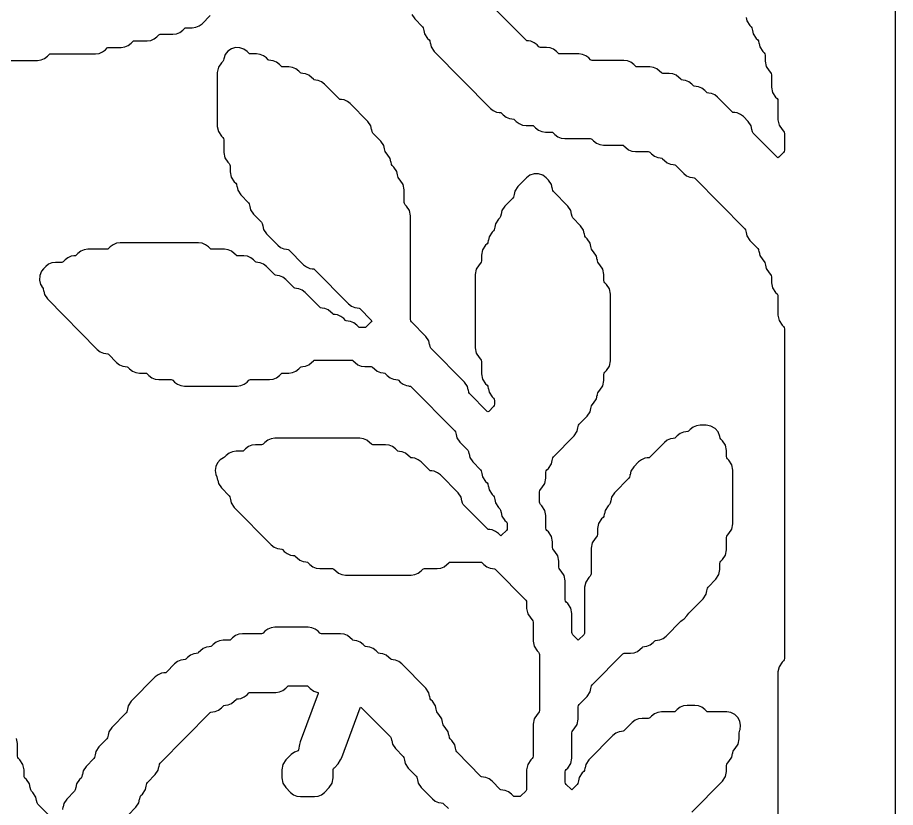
# Model space of a CAD drawing. Header units: millimetres. Extents: x 2 to 65, y 2 to 128.
# Drawn here: x 33.63 to 65.27, y 71.07 to 99.53 of the extents above; entities that cross this region are included whole.
import ezdxf

# ---------------------------------------------------------------- set-up
doc = ezdxf.new("R2010")
doc.units = ezdxf.units.MM
doc.layers.add('CUT', color=1, linetype='Continuous')

msp = doc.modelspace()

# ---------------------------------------------------------------- linework, layer by layer
at = {"layer": 'CUT'}
msp.add_lwpolyline([(44.134, 2), (52.134, 2), (52.134, 5), (65.2679, 5), (65.2679, 125), (52.134, 125), (52.134, 128), (44.134, 128), (44.134, 125), (23.134, 125), (23.134, 128), (15.134, 128), (15.134, 125), (2, 125), (2, 5), (15.134, 5), (15.134, 2), (23.134, 2), (23.134, 5), (44.134, 5)], close=True, dxfattribs=at)
for points in [[(59.8878, 99.537), (59.9122, 99.4137), (60.0191, 99.2522), (60.0725, 99.1983), (60.0979, 99.1599), (60.1163, 99.0667), (60.1201, 99.0674), (60.1444, 98.9441), (60.2514, 98.7826), (60.3047, 98.7287), (60.3301, 98.6902), (60.3485, 98.5971), (60.3523, 98.5978), (60.3766, 98.4745), (60.4836, 98.313), (60.5369, 98.2591), (60.5624, 98.2206), (60.5713, 98.1754), (60.5713, 97.9602), (60.6088, 97.7701), (60.7158, 97.6086), (60.7691, 97.5547), (60.7946, 97.5162), (60.8035, 97.471), (60.8035, 97.021), (60.841, 96.8309), (60.948, 96.6694), (61.0013, 96.6155), (61.0268, 96.577), (61.0357, 96.5318), (61.0357, 95.847), (61.0733, 95.6569), (61.1802, 95.4954), (61.2336, 95.4415), (61.259, 95.403), (61.2679, 95.3578), (61.2679, 94.7512), (61.259, 94.706), (61.2336, 94.6675), (61.0636, 94.4957), (61.0357, 94.4752), (61.0079, 94.4957), (60.1412, 95.3719), (60.1158, 95.4104), (60.0974, 95.5036), (60.0937, 95.5028), (60.0693, 95.6261), (59.9624, 95.7876), (59.7892, 95.9627), (59.6853, 96.0432), (59.564, 96.0938), (59.4758, 96.1055), (59.4759, 96.1068), (59.4119, 96.1153), (59.387, 96.1346), (58.8603, 96.6671), (58.7564, 96.7476), (58.6351, 96.7982), (58.5469, 96.8099), (58.547, 96.8112), (58.4831, 96.8197), (58.4581, 96.839), (58.3959, 96.9019), (58.292, 96.9824), (58.1707, 97.033), (58.0824, 97.0447), (58.0826, 97.046), (58.0186, 97.0545), (57.9937, 97.0738), (57.9314, 97.1367), (57.8275, 97.2172), (57.7062, 97.2678), (57.618, 97.2795), (57.6182, 97.2808), (57.5542, 97.2893), (57.5292, 97.3086), (57.467, 97.3715), (57.3631, 97.452), (57.2418, 97.5026), (57.1115, 97.5199), (56.8888, 97.5199), (56.8575, 97.5241), (56.8326, 97.5434), (56.7704, 97.6063), (56.6665, 97.6868), (56.5452, 97.7374), (56.4149, 97.7547), (55.9599, 97.7547), (55.9287, 97.7589), (55.9037, 97.7782), (55.8415, 97.8411), (55.7376, 97.9216), (55.6163, 97.9722), (55.486, 97.9895), (54.3344, 97.9895), (54.3031, 97.9937), (54.2782, 98.013), (54.216, 98.0759), (54.112, 98.1564), (53.9908, 98.207), (53.8605, 98.2243), (53.1733, 98.2243), (53.142, 98.2285), (53.1171, 98.2478), (53.0549, 98.3107), (52.951, 98.3912), (52.8297, 98.4418), (52.6994, 98.4591), (52.4767, 98.4591), (52.4454, 98.4633), (52.4204, 98.4826), (52.3582, 98.5455), (52.2543, 98.626), (52.133, 98.6766), (52.0448, 98.6883), (52.0449, 98.6896), (51.9809, 98.6981), (51.956, 98.7174), (50.1559, 100.5376)], [(47.8368, 99.6485), (47.9438, 99.487), (48.2293, 99.1983), (48.2548, 99.1599), (48.2732, 99.0667), (48.2769, 99.0674), (48.3013, 98.9441), (48.4082, 98.7826), (48.4616, 98.7287), (48.487, 98.6902), (48.5054, 98.5971), (48.5091, 98.5978), (48.5335, 98.4745), (48.6404, 98.313), (50.6714, 96.2595), (50.7753, 96.179), (50.8966, 96.1284), (50.9848, 96.1167), (50.9846, 96.1154), (51.0486, 96.107), (51.0736, 96.0876), (51.1358, 96.0247), (51.2397, 95.9442), (51.361, 95.8936), (51.4492, 95.8819), (51.4491, 95.8806), (51.5131, 95.8722), (51.538, 95.8528), (51.6002, 95.7899), (51.7041, 95.7094), (51.8254, 95.6588), (51.9557, 95.6415), (52.1784, 95.6415), (52.2097, 95.6374), (52.2346, 95.618), (52.2969, 95.5551), (52.4008, 95.4746), (52.5221, 95.424), (52.6524, 95.4067), (52.8751, 95.4067), (52.9064, 95.4026), (52.9313, 95.3832), (52.9935, 95.3203), (53.0974, 95.2398), (53.2187, 95.1892), (53.349, 95.1719), (54.2684, 95.1719), (54.2997, 95.1678), (54.3246, 95.1484), (54.3868, 95.0855), (54.4908, 95.005), (54.612, 94.9544), (54.7423, 94.9371), (55.4295, 94.9371), (55.4608, 94.933), (55.4857, 94.9136), (55.5479, 94.8507), (55.6518, 94.7702), (55.7731, 94.7196), (55.9034, 94.7023), (56.3584, 94.7023), (56.3896, 94.6982), (56.4146, 94.6788), (56.4768, 94.6159), (56.5807, 94.5354), (56.702, 94.4848), (56.7902, 94.4731), (56.7901, 94.4718), (56.8541, 94.4634), (56.879, 94.444), (56.9412, 94.3811), (57.0452, 94.3006), (57.1664, 94.25), (57.2547, 94.2383), (57.2545, 94.237), (57.3185, 94.2286), (57.3434, 94.2092), (57.6379, 93.9115), (57.7418, 93.831), (57.8631, 93.7804), (57.9513, 93.7687), (57.9512, 93.7674), (58.0152, 93.759), (58.0401, 93.7396), (59.8403, 91.9195), (59.8657, 91.881), (59.8841, 91.7878), (59.8878, 91.7886), (59.9122, 91.6653), (60.0191, 91.5038), (60.3047, 91.2151), (60.3301, 91.1766), (60.3485, 91.0834), (60.3523, 91.0842), (60.3766, 90.9609), (60.4836, 90.7994), (60.5369, 90.7455), (60.5624, 90.707), (60.5808, 90.6138), (60.5845, 90.6146), (60.6088, 90.4913), (60.7158, 90.3298), (60.7691, 90.2759), (60.7946, 90.2374), (60.8035, 90.1922), (60.8035, 89.977), (60.841, 89.7869), (60.948, 89.6254), (61.0013, 89.5715), (61.0268, 89.533), (61.0357, 89.4878), (61.0357, 88.803), (61.0733, 88.6129), (61.1802, 88.4514), (61.2336, 88.3974), (61.259, 88.359), (61.2679, 88.3138), (61.2679, 76.4367), (61.259, 76.3915), (61.2336, 76.3531), (61.1802, 76.2991), (61.0733, 76.1376), (61.0357, 75.9476), (61.0357, 67.9839)], [(32.0414, 97.9895), (34.3541, 97.9895), (34.4844, 98.0068), (34.6057, 98.0574), (34.7096, 98.1379), (34.7719, 98.2009), (34.7968, 98.2202), (34.8281, 98.2243), (36.4441, 98.2243), (36.5744, 98.2416), (36.6957, 98.2922), (36.7996, 98.3727), (36.8618, 98.4357), (36.8868, 98.455), (36.918, 98.4591), (37.373, 98.4591), (37.5033, 98.4764), (37.6246, 98.527), (37.7285, 98.6075), (37.7907, 98.6705), (37.8156, 98.6898), (37.8469, 98.6939), (38.3018, 98.6939), (38.4321, 98.7112), (38.5534, 98.7618), (38.6573, 98.8423), (38.7196, 98.9053), (38.7445, 98.9246), (38.7758, 98.9287), (39.2307, 98.9287), (39.361, 98.946), (39.4823, 98.9966), (39.5862, 99.0771), (39.6484, 99.1401), (39.6734, 99.1594), (39.7047, 99.1635), (39.9274, 99.1635), (40.0577, 99.1808), (40.179, 99.2314), (40.2829, 99.3119), (40.5773, 99.6097)], [(57.9314, 70.901), (59.0335, 72.0153), (59.1405, 72.1769), (59.178, 72.3669), (59.178, 72.5821), (59.1869, 72.6274), (59.2124, 72.6658), (59.2657, 72.7197), (59.3727, 72.8813), (59.397, 73.0045), (59.4007, 73.0038), (59.4191, 73.097), (59.4446, 73.1354), (59.4979, 73.1893), (59.6049, 73.3509), (59.6424, 73.5409), (59.6424, 73.7561), (59.6617, 73.8538), (59.6704, 73.8727), (59.6892, 74.0249), (59.661, 74.1757), (59.5884, 74.3108), (59.4783, 74.4176), (59.341, 74.4859), (59.1894, 74.5094), (58.5143, 74.5094), (58.4831, 74.5136), (58.4581, 74.5329), (58.3959, 74.5958), (58.292, 74.6763), (58.1707, 74.727), (58.0404, 74.7442), (57.7612, 74.7442), (57.6309, 74.727), (57.5096, 74.6763), (57.4057, 74.5958), (57.3434, 74.5329), (57.3185, 74.5136), (57.2872, 74.5094), (56.8323, 74.5094), (56.702, 74.4922), (56.5807, 74.4415), (56.4768, 74.361), (56.4146, 74.2981), (56.3896, 74.2788), (56.3584, 74.2746), (56.1357, 74.2746), (56.0054, 74.2574), (55.8841, 74.2067), (55.7802, 74.1262), (55.4857, 73.8285), (55.4608, 73.8092), (55.3968, 73.8007), (55.3969, 73.7995), (55.3087, 73.7878), (55.1874, 73.7371), (55.0835, 73.6566), (54.2137, 72.7771), (54.1067, 72.6156), (54.0824, 72.4924), (54.0787, 72.4931), (54.0603, 72.3999), (54.0348, 72.3615), (53.9815, 72.3075), (53.8745, 72.146), (53.8502, 72.0228), (53.8464, 72.0235), (53.828, 71.9303), (53.8026, 71.8919), (53.6326, 71.72), (53.6047, 71.6996), (53.5769, 71.72), (53.4069, 71.8919), (53.3815, 71.9303), (53.3725, 71.9755), (53.3725, 72.3473), (53.3815, 72.3926), (53.4069, 72.431), (53.4602, 72.4849), (53.5672, 72.6465), (53.6047, 72.8365), (53.6047, 73.7561), (53.6137, 73.8014), (53.6391, 73.8398), (53.6925, 73.8937), (53.7994, 74.0553), (53.837, 74.2453), (53.837, 74.6953), (53.8459, 74.7406), (53.8713, 74.779), (54.1569, 75.0677), (54.2639, 75.2293), (54.2882, 75.3525), (54.2919, 75.3518), (54.3103, 75.445), (54.3358, 75.4834), (55.4393, 76.5992), (55.4642, 76.6185), (55.4955, 76.6226), (55.7182, 76.6226), (55.8485, 76.6399), (55.9698, 76.6906), (56.0737, 76.771), (56.1359, 76.834), (56.1609, 76.8533), (56.2249, 76.8618), (56.2247, 76.863), (56.3129, 76.8747), (56.4342, 76.9254), (56.5381, 77.0058), (56.6004, 77.0688), (56.6253, 77.0881), (56.6893, 77.0966), (56.6891, 77.0978), (56.7774, 77.1095), (56.8987, 77.1602), (57.0026, 77.2407), (57.5292, 77.7732), (57.5819, 77.814), (57.6555, 77.8584), (57.7539, 77.9678), (57.8191, 78.0662), (58.3368, 78.5897), (58.4438, 78.7513), (58.4681, 78.8745), (58.4719, 78.8738), (58.4903, 78.967), (58.5157, 79.0054), (58.8013, 79.2941), (58.9082, 79.4557), (58.9458, 79.6457), (58.9458, 79.861), (58.9547, 79.9062), (58.9801, 79.9446), (59.0335, 79.9986), (59.1405, 80.1601), (59.178, 80.3501), (59.178, 80.8002), (59.1869, 80.8454), (59.2124, 80.8838), (59.2657, 80.9378), (59.3727, 81.0993), (59.4102, 81.2893), (59.4102, 83.2264), (59.3727, 83.4164), (59.2657, 83.578), (59.2124, 83.6319), (59.1869, 83.6703), (59.178, 83.7156), (59.178, 83.9308), (59.1405, 84.1208), (59.0335, 84.2824), (58.9801, 84.3363), (58.9547, 84.3747), (58.9423, 84.4375), (58.8809, 84.5973), (58.7692, 84.727), (58.6204, 84.8114), (58.4518, 84.8407), (58.2256, 84.8407), (58.0953, 84.8234), (57.974, 84.7728), (57.8701, 84.6923), (57.8079, 84.6293), (57.7829, 84.61), (57.719, 84.6015), (57.7191, 84.6003), (57.6309, 84.5886), (57.5096, 84.538), (57.4057, 84.4575), (57.3434, 84.3945), (57.3185, 84.3752), (57.2545, 84.3667), (57.2547, 84.3655), (57.1664, 84.3538), (57.0452, 84.3032), (56.9412, 84.2227), (56.4146, 83.6901), (56.3896, 83.6708), (56.3256, 83.6623), (56.3258, 83.6611), (56.2376, 83.6494), (56.1163, 83.5988), (56.0124, 83.5183), (55.8392, 83.3432), (55.7322, 83.1816), (55.7079, 83.0584), (55.7042, 83.0591), (55.6858, 82.9659), (55.6603, 82.9275), (55.1426, 82.404), (55.0356, 82.2424), (55.0113, 82.1192), (55.0075, 82.1199), (54.9891, 82.0267), (54.9637, 81.9883), (54.9103, 81.9344), (54.8034, 81.7728), (54.779, 81.6496), (54.7753, 81.6503), (54.7569, 81.5571), (54.7315, 81.5187), (54.6781, 81.4648), (54.5712, 81.3032), (54.5336, 81.1132), (54.5336, 80.898), (54.5247, 80.8527), (54.4992, 80.8143), (54.4459, 80.7604), (54.3389, 80.5988), (54.3014, 80.4088), (54.3014, 79.4891), (54.2925, 79.4439), (54.267, 79.4055), (54.2137, 79.3516), (54.1067, 79.19), (54.0692, 79), (54.0692, 77.3759), (54.0603, 77.3307), (54.0348, 77.2923), (53.8648, 77.1204), (53.837, 77.1), (53.8091, 77.1204), (53.6391, 77.2923), (53.6137, 77.3307), (53.6047, 77.3759), (53.6047, 78.0608), (53.5672, 78.2508), (53.4602, 78.4124), (53.4069, 78.4663), (53.3815, 78.5047), (53.3725, 78.5499), (53.3725, 79.2348), (53.335, 79.4248), (53.228, 79.5864), (53.1747, 79.6403), (53.1492, 79.6787), (53.1403, 79.7239), (53.1403, 79.9392), (53.1028, 80.1292), (52.9958, 80.2908), (52.9425, 80.3447), (52.917, 80.3831), (52.9081, 80.4284), (52.9081, 80.6436), (52.8706, 80.8336), (52.7636, 80.9952), (52.7103, 81.0491), (52.6848, 81.0875), (52.6759, 81.1328), (52.6759, 81.5828), (52.6383, 81.7728), (52.5314, 81.9344), (52.478, 81.9883), (52.4526, 82.0267), (52.4437, 82.072), (52.4437, 82.4438), (52.4526, 82.489), (52.478, 82.5274), (52.5314, 82.5814), (52.6383, 82.7429), (52.6759, 82.933), (52.6759, 83.1482), (52.6848, 83.1934), (52.7103, 83.2318), (52.7636, 83.2858), (52.8706, 83.4473), (52.8949, 83.5705), (52.8986, 83.5698), (52.917, 83.663), (52.9425, 83.7014), (53.6925, 84.4598), (53.7994, 84.6213), (53.8238, 84.7445), (53.8275, 84.7438), (53.8459, 84.837), (53.8713, 84.8754), (54.1569, 85.1642), (54.2639, 85.3257), (54.2882, 85.4489), (54.2919, 85.4482), (54.3103, 85.5414), (54.3358, 85.5798), (54.3891, 85.6338), (54.4961, 85.7953), (54.5204, 85.9185), (54.5241, 85.9178), (54.5426, 86.011), (54.568, 86.0494), (54.6213, 86.1034), (54.7283, 86.2649), (54.7658, 86.455), (54.7658, 86.6702), (54.7748, 86.7154), (54.8002, 86.7538), (54.8536, 86.8078), (54.9605, 86.9693), (54.9981, 87.1594), (54.9981, 89.566), (54.9605, 89.7561), (54.8536, 89.9176), (54.8002, 89.9715), (54.7748, 90.01), (54.7658, 90.0552), (54.7658, 90.2704), (54.7283, 90.4605), (54.6213, 90.622), (54.568, 90.6759), (54.5426, 90.7144), (54.5241, 90.8076), (54.5204, 90.8068), (54.4961, 90.9301), (54.3891, 91.0916), (54.3358, 91.1455), (54.3103, 91.184), (54.2919, 91.2772), (54.2882, 91.2764), (54.2639, 91.3997), (54.1569, 91.5612), (54.1036, 91.6151), (54.0781, 91.6536), (54.0597, 91.7468), (54.056, 91.746), (54.0316, 91.8693), (53.9247, 92.0308), (53.6391, 92.3195), (53.6137, 92.358), (53.5953, 92.4512), (53.5916, 92.4504), (53.5672, 92.5737), (53.4602, 92.7352), (52.9425, 93.2587), (52.917, 93.2972), (52.8986, 93.3904), (52.8949, 93.3896), (52.8706, 93.5129), (52.7636, 93.6744), (52.683, 93.7558), (52.556, 93.849), (52.4063, 93.898), (52.2488, 93.898), (52.0991, 93.849), (51.972, 93.7558), (51.6593, 93.4396), (51.5523, 93.2781), (51.528, 93.1548), (51.5243, 93.1556), (51.5059, 93.0624), (51.4804, 93.0239), (51.1948, 92.7352), (51.0879, 92.5737), (51.0635, 92.4504), (51.0598, 92.4512), (51.0414, 92.358), (51.016, 92.3195), (50.9626, 92.2656), (50.8557, 92.1041), (50.8313, 91.9808), (50.8276, 91.9816), (50.8092, 91.8884), (50.7837, 91.8499), (50.7304, 91.796), (50.6234, 91.6345), (50.5991, 91.5112), (50.5954, 91.512), (50.577, 91.4188), (50.5515, 91.3803), (50.4982, 91.3264), (50.3912, 91.1649), (50.3537, 90.9748), (50.3537, 90.7596), (50.3448, 90.7144), (50.3193, 90.6759), (50.266, 90.622), (50.159, 90.4605), (50.1215, 90.2704), (50.1215, 87.629), (50.159, 87.4389), (50.266, 87.2774), (50.3193, 87.2234), (50.3448, 87.185), (50.3537, 87.1398), (50.3537, 86.6898), (50.3912, 86.4997), (50.4982, 86.3382), (50.5515, 86.2842), (50.577, 86.2458), (50.5954, 86.1526), (50.5991, 86.1533), (50.6234, 86.0301), (50.7304, 85.8686), (50.7837, 85.8146), (50.8092, 85.7762), (50.8181, 85.731), (50.8181, 85.594), (50.8092, 85.5487), (50.7837, 85.5103), (50.6138, 85.3384), (50.5859, 85.318), (50.558, 85.3384), (49.9236, 85.9799), (49.8982, 86.0183), (49.8798, 86.1115), (49.8761, 86.1108), (49.8517, 86.2341), (49.7448, 86.3956), (48.5303, 87.6235), (48.5049, 87.662), (48.4865, 87.7551), (48.4827, 87.7544), (48.4584, 87.8777), (48.3514, 88.0392), (47.8337, 88.5627), (47.8082, 88.6012), (47.7993, 88.6464), (47.7993, 92.3836), (47.7618, 92.5737), (47.6548, 92.7352), (47.6015, 92.7891), (47.576, 92.8276), (47.5671, 92.8728), (47.5671, 93.3228), (47.5295, 93.5129), (47.4226, 93.6744), (47.3692, 93.7283), (47.3438, 93.7668), (47.3254, 93.86), (47.3217, 93.8592), (47.2973, 93.9825), (47.1904, 94.144), (47.137, 94.1979), (47.1116, 94.2364), (47.0932, 94.3296), (47.0894, 94.3288), (47.0651, 94.4521), (46.9581, 94.6136), (46.9048, 94.6675), (46.8793, 94.706), (46.8609, 94.7992), (46.8572, 94.7984), (46.8329, 94.9217), (46.7259, 95.0832), (46.4404, 95.3719), (46.4149, 95.4104), (46.3965, 95.5036), (46.3928, 95.5028), (46.3684, 95.6261), (46.2615, 95.7876), (45.6239, 96.4323), (45.52, 96.5128), (45.3987, 96.5634), (45.3104, 96.5751), (45.3106, 96.5764), (45.2466, 96.5849), (45.2217, 96.6042), (44.695, 97.1367), (44.5911, 97.2172), (44.4698, 97.2678), (44.3816, 97.2795), (44.3817, 97.2808), (44.3177, 97.2893), (44.2928, 97.3086), (44.2306, 97.3715), (44.1267, 97.452), (44.0054, 97.5026), (43.9171, 97.5143), (43.9173, 97.5156), (43.8533, 97.5241), (43.8284, 97.5434), (43.7661, 97.6063), (43.6622, 97.6868), (43.5409, 97.7374), (43.4106, 97.7547), (43.1879, 97.7547), (43.1567, 97.7589), (43.1317, 97.7782), (43.0695, 97.8411), (42.9656, 97.9216), (42.8443, 97.9722), (42.756, 97.9839), (42.7562, 97.9852), (42.6922, 97.9937), (42.6673, 98.013), (42.605, 98.0759), (42.5011, 98.1564), (42.3798, 98.207), (42.2495, 98.2243), (42.0268, 98.2243), (41.9956, 98.2285), (41.9706, 98.2478), (41.9134, 98.3056), (41.7895, 98.3972), (41.6435, 98.4466), (41.4893, 98.4493), (41.3417, 98.4048), (41.2147, 98.3175), (41.1202, 98.1957), (41.0674, 98.0509), (41.056, 97.9932), (41.0306, 97.9548), (40.9772, 97.9008), (40.8703, 97.7393), (40.8327, 97.5492), (40.8327, 95.6122), (40.8703, 95.4221), (40.9772, 95.2606), (41.0306, 95.2067), (41.056, 95.1682), (41.065, 95.123), (41.065, 94.673), (41.1025, 94.4829), (41.2095, 94.3214), (41.2628, 94.2675), (41.2882, 94.229), (41.2972, 94.1838), (41.2972, 93.9686), (41.3347, 93.7785), (41.4417, 93.617), (41.495, 93.5631), (41.5205, 93.5246), (41.5389, 93.4314), (41.5426, 93.4322), (41.5669, 93.3089), (41.6739, 93.1474), (41.9594, 92.8587), (41.9849, 92.8202), (42.0033, 92.727), (42.007, 92.7278), (42.0314, 92.6045), (42.1383, 92.443), (42.4239, 92.1543), (42.4493, 92.1158), (42.4677, 92.0226), (42.4715, 92.0234), (42.4958, 91.9001), (42.6028, 91.7386), (43.0081, 91.3287), (43.1121, 91.2482), (43.2334, 91.1976), (43.3216, 91.1859), (43.3214, 91.1846), (43.3854, 91.1761), (43.4103, 91.1568), (43.937, 90.6243), (44.0409, 90.5438), (44.1622, 90.4932), (44.2505, 90.4815), (44.2503, 90.4802), (44.3143, 90.4717), (44.3392, 90.4524), (45.5626, 89.2155), (45.6665, 89.135), (45.7878, 89.0844), (45.876, 89.0727), (45.8758, 89.0714), (45.9398, 89.0629), (45.9648, 89.0436), (46.3785, 88.6253), (46.3985, 88.5975), (46.3785, 88.5697), (46.197, 88.3861), (46.172, 88.3668), (46.1408, 88.3627), (45.9745, 88.3627), (45.9433, 88.3668), (45.9183, 88.3861), (45.8561, 88.4491), (45.7522, 88.5296), (45.6309, 88.5802), (45.5427, 88.5919), (45.5428, 88.5931), (45.4788, 88.6016), (45.4539, 88.6209), (45.3917, 88.6839), (45.2878, 88.7644), (45.1665, 88.815), (45.0782, 88.8267), (45.0784, 88.8279), (45.0144, 88.8364), (44.9895, 88.8558), (44.9272, 88.9187), (44.8233, 88.9992), (44.702, 89.0498), (44.6138, 89.0615), (44.614, 89.0627), (44.55, 89.0712), (44.525, 89.0906), (43.9984, 89.6231), (43.8944, 89.7036), (43.7731, 89.7542), (43.6849, 89.7659), (43.6851, 89.7672), (43.6211, 89.7756), (43.5962, 89.795), (43.3017, 90.0927), (43.1978, 90.1732), (43.0765, 90.2238), (42.9883, 90.2355), (42.9884, 90.2368), (42.9244, 90.2452), (42.8995, 90.2646), (42.605, 90.5623), (42.5011, 90.6428), (42.3798, 90.6934), (42.2916, 90.7051), (42.2918, 90.7064), (42.2278, 90.7148), (42.2028, 90.7342), (42.1406, 90.7971), (42.0367, 90.8776), (41.9154, 90.9282), (41.7851, 90.9455), (41.5624, 90.9455), (41.5311, 90.9496), (41.5062, 90.969), (41.444, 91.0319), (41.34, 91.1124), (41.2187, 91.163), (41.0884, 91.1803), (40.6335, 91.1803), (40.6023, 91.1844), (40.5773, 91.2038), (40.5151, 91.2667), (40.4112, 91.3472), (40.2899, 91.3978), (40.1596, 91.4151), (37.326, 91.4151), (37.1957, 91.3978), (37.0744, 91.3472), (36.9705, 91.2667), (36.9082, 91.2038), (36.8833, 91.1844), (36.852, 91.1803), (36.1649, 91.1803), (36.0346, 91.163), (35.9133, 91.1124), (35.8094, 91.0319), (35.7471, 90.969), (35.7222, 90.9496), (35.6582, 90.9412), (35.6584, 90.9399), (35.5701, 90.9282), (35.4489, 90.8776), (35.3449, 90.7971), (35.2827, 90.7342), (35.2578, 90.7148), (35.2265, 90.7107), (35.0038, 90.7107), (34.8735, 90.6934), (34.7522, 90.6428), (34.6483, 90.5623), (34.5628, 90.4759), (34.5676, 90.4712), (34.4976, 90.395), (34.4314, 90.2402), (34.4203, 90.0722), (34.4656, 89.9101), (34.5071, 89.8508), (34.5015, 89.847), (34.5539, 89.7678), (34.5723, 89.6746), (34.576, 89.6754), (34.6004, 89.5521), (34.7073, 89.3906), (36.506, 87.5719), (36.6099, 87.4914), (36.7312, 87.4408), (36.8195, 87.4291), (36.8193, 87.4278), (36.8833, 87.4193), (36.9082, 87.4), (37.2027, 87.1023), (37.3066, 87.0218), (37.4279, 86.9712), (37.5161, 86.9595), (37.516, 86.9582), (37.58, 86.9497), (37.6049, 86.9304), (37.6671, 86.8675), (37.771, 86.787), (37.8923, 86.7364), (38.0226, 86.7191), (38.2453, 86.7191), (38.2766, 86.7149), (38.3015, 86.6956), (38.3638, 86.6327), (38.4677, 86.5522), (38.589, 86.5016), (38.7193, 86.4843), (39.1742, 86.4843), (39.2055, 86.4801), (39.2304, 86.4608), (39.2927, 86.3979), (39.3966, 86.3174), (39.5179, 86.2668), (39.6482, 86.2495), (41.5529, 86.2495), (41.6832, 86.2668), (41.8045, 86.3174), (41.9084, 86.3979), (41.9706, 86.4608), (41.9956, 86.4801), (42.0268, 86.4843), (42.714, 86.4843), (42.8443, 86.5016), (42.9656, 86.5522), (43.0695, 86.6327), (43.1317, 86.6956), (43.1567, 86.7149), (43.1879, 86.7191), (43.4106, 86.7191), (43.5409, 86.7364), (43.6622, 86.787), (43.7661, 86.8675), (43.8284, 86.9304), (43.8533, 86.9497), (43.9173, 86.9582), (43.9171, 86.9595), (44.0054, 86.9712), (44.1267, 87.0218), (44.2306, 87.1023), (44.2928, 87.1652), (44.3177, 87.1845), (44.349, 87.1887), (45.6763, 87.1887), (45.7076, 87.1845), (45.7325, 87.1652), (45.7948, 87.1023), (45.8987, 87.0218), (46.02, 86.9712), (46.1503, 86.9539), (46.373, 86.9539), (46.4042, 86.9497), (46.4292, 86.9304), (46.4914, 86.8675), (46.5953, 86.787), (46.7166, 86.7364), (46.8049, 86.7247), (46.8047, 86.7234), (46.8687, 86.7149), (46.8936, 86.6956), (46.9559, 86.6327), (47.0598, 86.5522), (47.1811, 86.5016), (47.2693, 86.4899), (47.2691, 86.4886), (47.3331, 86.4801), (47.3581, 86.4608), (47.4203, 86.3979), (47.5242, 86.3174), (47.6455, 86.2668), (47.7337, 86.2551), (47.7336, 86.2538), (47.7976, 86.2453), (47.8225, 86.226), (49.3904, 84.6406), (49.4159, 84.6022), (49.4343, 84.509), (49.438, 84.5097), (49.4624, 84.3865), (49.5693, 84.225), (49.8549, 83.9362), (49.8803, 83.8978), (49.8987, 83.8046), (49.9024, 83.8053), (49.9268, 83.6821), (50.0338, 83.5206), (50.3193, 83.2318), (50.3448, 83.1934), (50.3632, 83.1002), (50.3669, 83.1009), (50.3912, 82.9777), (50.4982, 82.8162), (50.5515, 82.7622), (50.577, 82.7238), (50.5954, 82.6306), (50.5991, 82.6313), (50.6234, 82.5081), (50.7304, 82.3466), (50.7837, 82.2926), (50.8092, 82.2542), (50.8276, 82.161), (50.8313, 82.1617), (50.8557, 82.0385), (50.9626, 81.877), (51.016, 81.823), (51.0414, 81.7846), (51.0598, 81.6914), (51.0635, 81.6921), (51.0879, 81.5689), (51.1948, 81.4074), (51.2482, 81.3534), (51.2736, 81.315), (51.2826, 81.2698), (51.2826, 81.1328), (51.2736, 81.0875), (51.2482, 81.0491), (51.0782, 80.8772), (51.0503, 80.8568), (51.0225, 80.8772), (50.9649, 80.9355), (50.861, 81.0159), (50.7397, 81.0666), (50.6515, 81.0783), (50.6516, 81.0795), (50.5876, 81.088), (50.5627, 81.1073), (49.6914, 81.9883), (49.666, 82.0267), (49.6476, 82.1199), (49.6438, 82.1192), (49.6195, 82.2424), (49.5125, 82.404), (48.8749, 83.0487), (48.771, 83.1292), (48.6497, 83.1798), (48.5615, 83.1915), (48.5617, 83.1927), (48.4977, 83.2012), (48.4727, 83.2205), (48.1783, 83.5183), (48.0744, 83.5988), (47.9531, 83.6494), (47.8648, 83.6611), (47.865, 83.6623), (47.801, 83.6708), (47.7761, 83.6901), (47.7138, 83.7531), (47.6099, 83.8336), (47.4886, 83.8842), (47.4004, 83.8959), (47.4006, 83.8971), (47.3366, 83.9056), (47.3116, 83.9249), (47.2494, 83.9879), (47.1455, 84.0684), (47.0242, 84.119), (46.8939, 84.1363), (46.439, 84.1363), (46.4077, 84.1404), (46.3828, 84.1597), (46.3205, 84.2227), (46.2166, 84.3032), (46.0953, 84.3538), (45.965, 84.3711), (42.8992, 84.3711), (42.7689, 84.3538), (42.6476, 84.3032), (42.5437, 84.2227), (42.4815, 84.1597), (42.4565, 84.1404), (42.4253, 84.1363), (42.2026, 84.1363), (42.0723, 84.119), (41.951, 84.0684), (41.8471, 83.9879), (41.7848, 83.9249), (41.7599, 83.9056), (41.7286, 83.9015), (41.5059, 83.9015), (41.3756, 83.8842), (41.2543, 83.8336), (41.1504, 83.7531), (41.0882, 83.6901), (41.0608, 83.669), (40.9393, 83.5958), (40.8413, 83.4874), (40.7788, 83.3553), (40.7572, 83.2107), (40.7783, 83.0661), (40.8203, 82.9764), (40.8422, 82.8654), (40.8459, 82.8661), (40.8703, 82.7429), (40.9772, 82.5814), (41.2628, 82.2926), (41.2882, 82.2542), (41.3067, 82.161), (41.3104, 82.1617), (41.3347, 82.0385), (41.4417, 81.877), (42.7759, 80.5279), (42.8798, 80.4474), (43.0011, 80.3967), (43.0894, 80.385), (43.0892, 80.3838), (43.1532, 80.3753), (43.1781, 80.356), (43.2404, 80.2931), (43.3443, 80.2126), (43.4656, 80.1619), (43.5538, 80.1502), (43.5536, 80.149), (43.6176, 80.1405), (43.6426, 80.1212), (43.7048, 80.0583), (43.8087, 79.9778), (43.93, 79.9271), (44.0182, 79.9154), (44.0181, 79.9142), (44.0821, 79.9057), (44.107, 79.8864), (44.1692, 79.8235), (44.2731, 79.743), (44.3944, 79.6923), (44.5247, 79.6751), (44.9797, 79.6751), (45.0109, 79.6709), (45.0359, 79.6516), (45.0981, 79.5887), (45.202, 79.5082), (45.3233, 79.4575), (45.4536, 79.4403), (47.8228, 79.4403), (47.9531, 79.4575), (48.0744, 79.5082), (48.1783, 79.5887), (48.2405, 79.6516), (48.2655, 79.6709), (48.2967, 79.6751), (48.7517, 79.6751), (48.882, 79.6923), (49.0032, 79.743), (49.1072, 79.8235), (49.1694, 79.8864), (49.1943, 79.9057), (49.2256, 79.9099), (50.3207, 79.9099), (50.352, 79.9057), (50.3769, 79.8864), (50.4391, 79.8235), (50.543, 79.743), (50.6643, 79.6923), (50.7526, 79.6806), (50.7524, 79.6794), (50.8164, 79.6709), (50.8413, 79.6516), (51.9448, 78.5358), (51.9703, 78.4974), (51.9792, 78.4522), (51.9792, 78.2369), (52.0168, 78.0469), (52.1237, 77.8853), (52.1771, 77.8314), (52.2025, 77.793), (52.2114, 77.7477), (52.2114, 77.0629), (52.249, 76.8729), (52.3559, 76.7113), (52.4093, 76.6574), (52.4347, 76.619), (52.4437, 76.5737), (52.4437, 74.5583), (52.4347, 74.5131), (52.4093, 74.4747), (52.3559, 74.4207), (52.249, 74.2592), (52.2114, 74.0691), (52.2114, 72.9147), (52.2025, 72.8695), (52.1771, 72.8311), (52.1237, 72.7771), (52.0168, 72.6156), (51.9792, 72.4255), (51.9792, 71.7407), (51.9703, 71.6955), (51.9448, 71.6571), (51.7702, 71.4805), (51.7453, 71.4612), (51.714, 71.457), (51.5478, 71.457), (51.5165, 71.4612), (51.4916, 71.4805), (51.4293, 71.5434), (51.3254, 71.6239), (51.2041, 71.6745), (51.1159, 71.6862), (51.1161, 71.6875), (51.0521, 71.696), (51.0271, 71.7153), (50.7327, 72.013), (50.6288, 72.0935), (50.5075, 72.1441), (50.4192, 72.1558), (50.4194, 72.1571), (50.3554, 72.1656), (50.3305, 72.1849), (49.4592, 73.0659), (49.4337, 73.1043), (49.4153, 73.1975), (49.4116, 73.1968), (49.3873, 73.32), (49.2803, 73.4815), (49.227, 73.5355), (49.2015, 73.5739), (49.1831, 73.6671), (49.1794, 73.6664), (49.1551, 73.7896), (49.0481, 73.9511), (48.9948, 74.0051), (48.9693, 74.0435), (48.9509, 74.1367), (48.9472, 74.136), (48.9228, 74.2592), (48.8159, 74.4207), (48.7625, 74.4747), (48.7371, 74.5131), (48.7187, 74.6063), (48.715, 74.6056), (48.6906, 74.7288), (48.5837, 74.8903), (48.5303, 74.9443), (48.5049, 74.9827), (48.4865, 75.0759), (48.4827, 75.0752), (48.4584, 75.1984), (48.3514, 75.3599), (47.4816, 76.2394), (47.3777, 76.3199), (47.2564, 76.3706), (47.1682, 76.3823), (47.1684, 76.3835), (47.1044, 76.392), (47.0794, 76.4113), (47.0172, 76.4742), (46.9133, 76.5547), (46.792, 76.6054), (46.7038, 76.6171), (46.7039, 76.6183), (46.6399, 76.6268), (46.615, 76.6461), (46.5528, 76.709), (46.4488, 76.7895), (46.3276, 76.8402), (46.2393, 76.8519), (46.2395, 76.8531), (46.1755, 76.8616), (46.1506, 76.8809), (46.0883, 76.9438), (45.9844, 77.0243), (45.8631, 77.075), (45.7749, 77.0867), (45.775, 77.0879), (45.7111, 77.0964), (45.6861, 77.1157), (45.6239, 77.1786), (45.52, 77.2591), (45.3987, 77.3098), (45.2684, 77.327), (44.5812, 77.327), (44.55, 77.3312), (44.525, 77.3505), (44.4628, 77.4134), (44.3589, 77.4939), (44.2376, 77.5446), (44.1073, 77.5618), (42.8992, 77.5618), (42.7689, 77.5446), (42.6476, 77.4939), (42.5437, 77.4134), (42.4815, 77.3505), (42.4565, 77.3312), (42.4253, 77.327), (41.7381, 77.327), (41.6078, 77.3098), (41.4865, 77.2591), (41.3826, 77.1786), (41.3204, 77.1157), (41.2954, 77.0964), (41.2642, 77.0922), (41.0415, 77.0922), (40.9112, 77.075), (40.7899, 77.0243), (40.686, 76.9438), (40.6237, 76.8809), (40.5988, 76.8616), (40.5348, 76.8531), (40.535, 76.8519), (40.4467, 76.8402), (40.3254, 76.7895), (40.2215, 76.709), (40.1593, 76.6461), (40.1344, 76.6268), (40.0704, 76.6183), (40.0705, 76.6171), (39.9823, 76.6054), (39.861, 76.5547), (39.7571, 76.4742), (39.6949, 76.4113), (39.6699, 76.392), (39.6059, 76.3835), (39.6061, 76.3823), (39.5179, 76.3706), (39.3966, 76.3199), (39.2927, 76.2394), (38.9982, 75.9417), (38.9733, 75.9224), (38.9093, 75.9139), (38.9094, 75.9127), (38.8212, 75.901), (38.6999, 75.8503), (38.596, 75.7698), (37.7262, 74.8903), (37.6192, 74.7288), (37.5949, 74.6056), (37.5912, 74.6063), (37.5728, 74.5131), (37.5473, 74.4747), (37.0295, 73.9511), (36.9226, 73.7896), (36.8982, 73.6664), (36.8945, 73.6671), (36.8761, 73.5739), (36.8506, 73.5355), (36.5651, 73.2467), (36.4581, 73.0852), (36.4338, 72.962), (36.4301, 72.9627), (36.4117, 72.8695), (36.3862, 72.8311), (36.1007, 72.5423), (35.9937, 72.3808), (35.9694, 72.2576), (35.9656, 72.2583), (35.9472, 72.1651), (35.9218, 72.1267), (35.8684, 72.0727), (35.7615, 71.9112), (35.7371, 71.788), (35.7334, 71.7887), (35.715, 71.6955), (35.6896, 71.6571), (35.404, 71.3683), (35.297, 71.2068), (35.2727, 71.0836), (35.269, 71.0843), (35.2506, 70.9911)], [(37.6161, 70.7874), (37.9016, 71.0761), (38.0086, 71.2376), (38.0329, 71.3609), (38.0366, 71.3602), (38.0551, 71.4534), (38.0805, 71.4918), (38.1338, 71.5457), (38.2408, 71.7072), (38.2651, 71.8305), (38.2689, 71.8298), (38.2873, 71.923), (38.3127, 71.9614), (38.5983, 72.2501), (38.7052, 72.4117), (38.7296, 72.5349), (38.7333, 72.5342), (38.7517, 72.6274), (38.7772, 72.6658), (40.5773, 74.486), (40.6023, 74.5053), (40.6662, 74.5138), (40.6661, 74.515), (40.7543, 74.5267), (40.8756, 74.5773), (40.9795, 74.6578), (41.0418, 74.7208), (41.0667, 74.7401), (41.1307, 74.7486), (41.1305, 74.7498), (41.2187, 74.7615), (41.34, 74.8121), (41.444, 74.8926), (41.5062, 74.9556), (41.5311, 74.9749), (41.5951, 74.9834), (41.595, 74.9846), (41.6832, 74.9963), (41.8045, 75.0469), (41.9084, 75.1274), (41.9706, 75.1904), (41.9956, 75.2097), (42.0268, 75.2138), (42.9462, 75.2138), (43.0765, 75.2311), (43.1978, 75.2817), (43.3017, 75.3622), (43.3639, 75.4252), (43.3889, 75.4445), (43.4201, 75.4486), (44.0508, 75.4486), (44.0821, 75.4445), (44.107, 75.4252), (44.178, 75.3534), (44.3045, 75.2605), (44.4536, 75.2114), (44.4711, 75.2086), (44.4647, 75.1761), (43.8153, 73.425), (43.7904, 73.3302), (43.7606, 73.1443), (43.7472, 73.1059), (43.6115, 73.0594), (43.4885, 72.9684), (43.2994, 72.7771), (43.1925, 72.6156), (43.1549, 72.4255), (43.1549, 72.1321), (43.1925, 71.942), (43.2994, 71.7805), (43.4726, 71.6054), (43.5765, 71.5249), (43.6978, 71.4743), (43.8281, 71.457), (44.3395, 71.457), (44.4698, 71.4743), (44.5911, 71.5249), (44.695, 71.6054), (44.8682, 71.7805), (44.9751, 71.942), (45.0127, 72.1321), (45.0127, 72.4288), (45.0185, 72.4652), (45.0446, 72.4913), (45.0542, 72.4983), (45.1869, 72.6413), (45.2725, 72.7805), (45.3154, 72.8686), (45.9775, 74.6538), (45.9943, 74.683), (46.0216, 74.6633), (47.0683, 73.605), (47.0937, 73.5666), (47.1121, 73.4734), (47.1158, 73.4741), (47.1402, 73.3509), (47.2471, 73.1893), (47.5327, 72.9006), (47.5581, 72.8622), (47.5765, 72.769), (47.5803, 72.7697), (47.6046, 72.6465), (47.7116, 72.4849), (47.9971, 72.1962), (48.0226, 72.1578), (48.041, 72.0646), (48.0447, 72.0653), (48.069, 71.942), (48.176, 71.7805), (48.5814, 71.3706), (48.6853, 71.2901), (48.8066, 71.2395), (48.8948, 71.2278), (48.8947, 71.2266), (48.9586, 71.2181), (48.9836, 71.1988), (49.1582, 71.0222)], [(34.7719, 70.7761), (34.365, 71.1875), (34.3396, 71.2259), (34.3212, 71.3191), (34.3174, 71.3184), (34.2931, 71.4416), (34.1861, 71.6031), (34.1328, 71.6571), (34.1073, 71.6955), (34.0889, 71.7887), (34.0852, 71.788), (34.0609, 71.9112), (33.9539, 72.0727), (33.9006, 72.1267), (33.8751, 72.1651), (33.8662, 72.2103), (33.8662, 72.4255), (33.8287, 72.6156), (33.7217, 72.7771), (33.6684, 72.8311), (33.6429, 72.8695), (33.634, 72.9147), (33.634, 73.3647), (33.5964, 73.5548)]]:
    msp.add_lwpolyline(points, dxfattribs=at)

doc.saveas('drawing.dxf')
